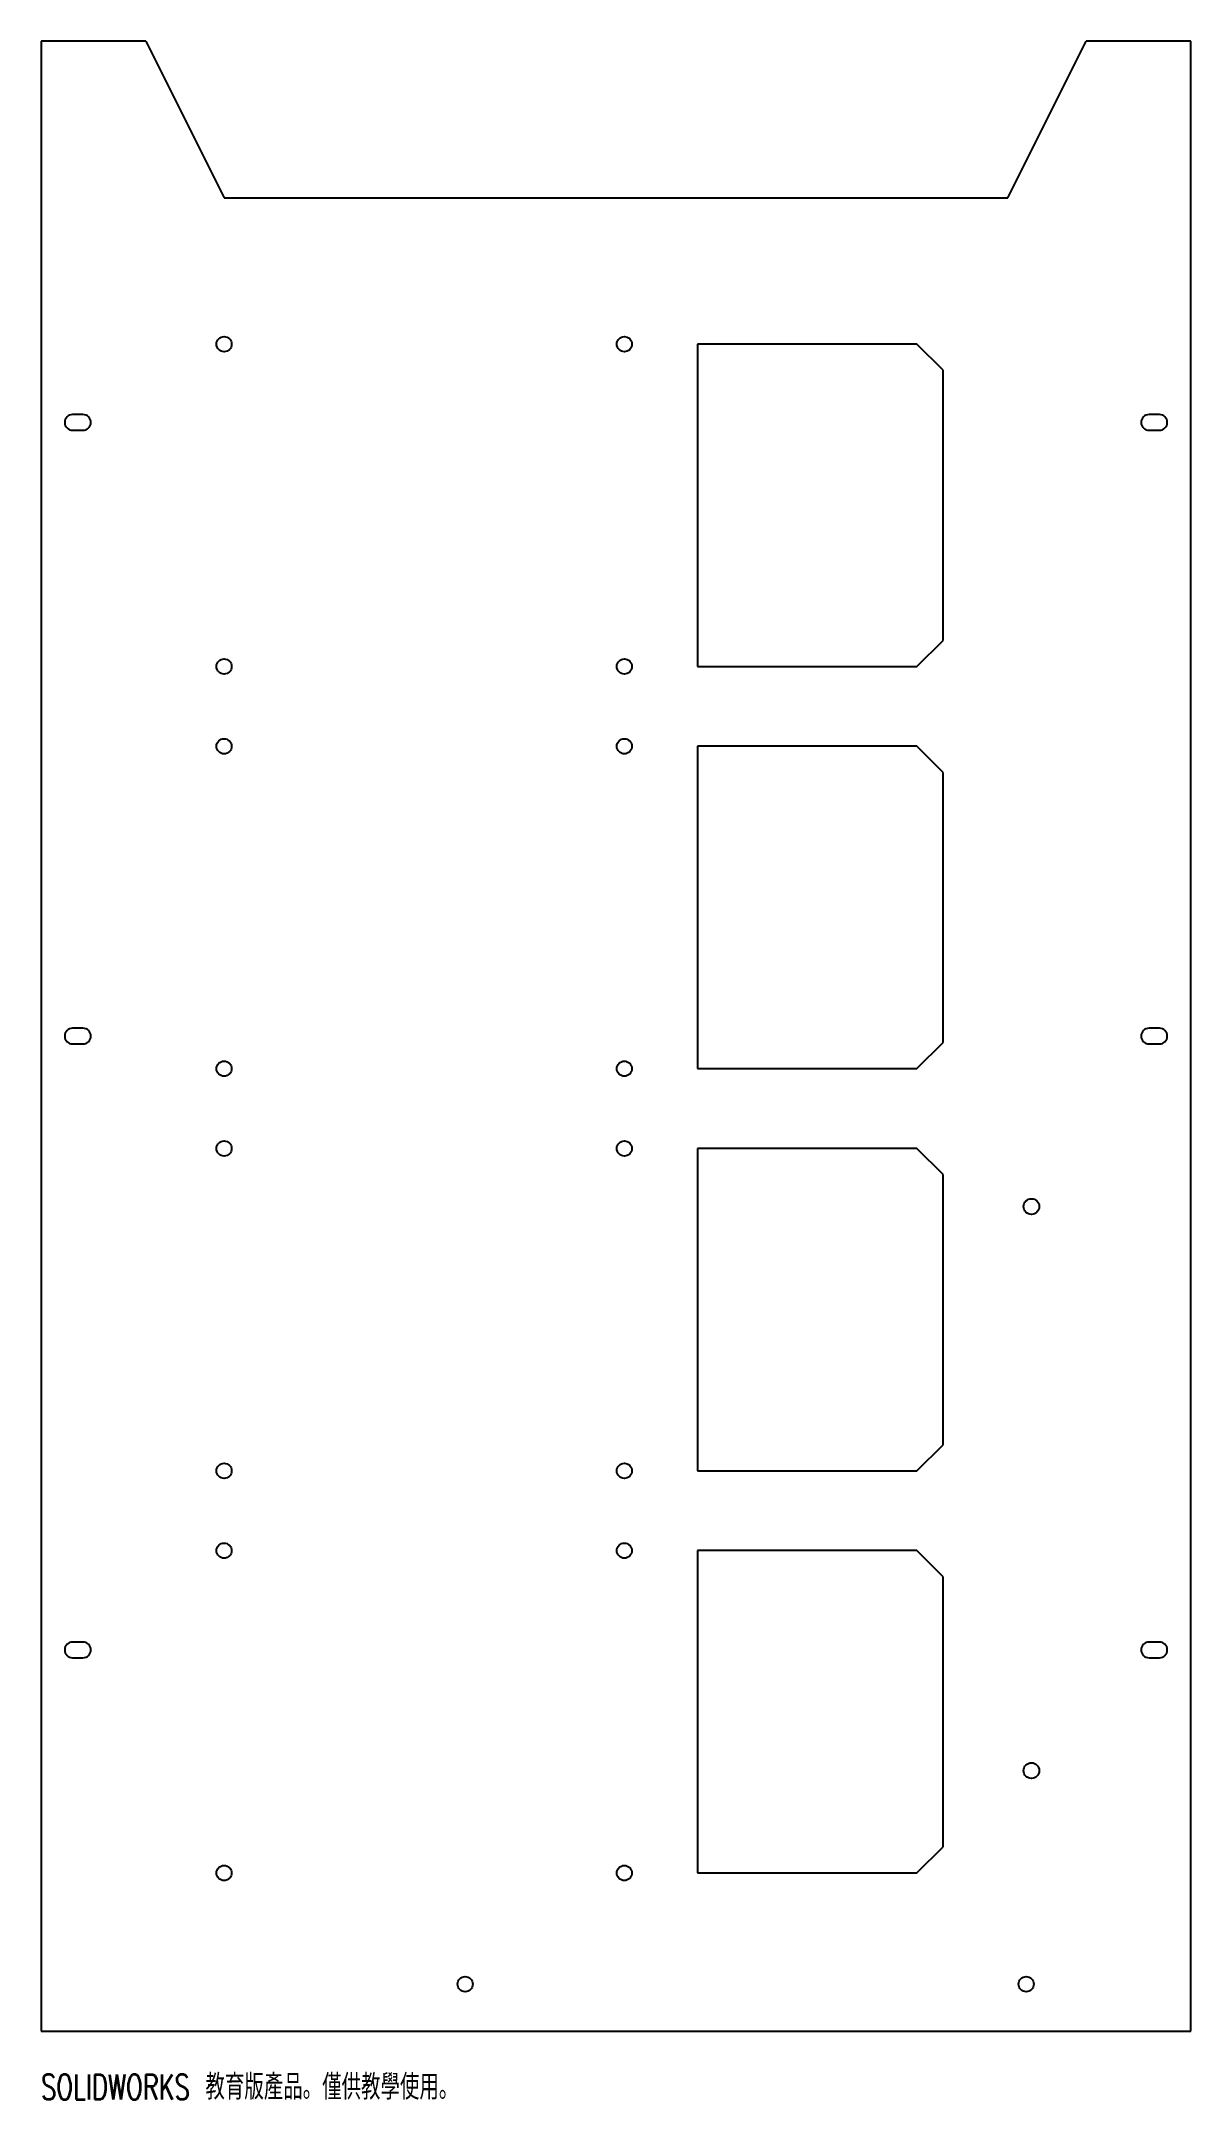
# Paper-space layout '_上視' of a CAD drawing. Header units: millimetres. Extents: x -110 to 110, y -204 to 190.
import ezdxf

# ---------------------------------------------------------------- set-up
doc = ezdxf.new("R2010")
doc.units = ezdxf.units.MM
doc.styles.add('SLDTEXTSTYLE0', font='TXT', dxfattribs={"width": 0.7, "bigfont": 'bigfont'})

psp = doc.layouts.new('_上視')

# ---------------------------------------------------------------- linework, layer by layer
at = {"color": 7, "linetype": 'Continuous', "lineweight": 25}
for p, q in [((-110, 190.5), (-110, -190.5)), ((-90, 190.5), (-110, 190.5)), ((-90, 190.5), (-75, 160.5)), ((75, 160.5), (90, 190.5)), ((110, 190.5), (90, 190.5)), ((110, -190.5), (110, 190.5)), ((-75, 160.5), (75, 160.5)), ((15.6, 132.5), (15.6, 70.78)), ((57.6, 132.5), (15.6, 132.5)), ((62.6, 127.5), (57.6, 132.5)), ((62.6, 75.78), (62.6, 127.5)), ((-102, 119), (-104, 119)), ((104, 119), (102, 119)), ((-104, 116), (-102, 116)), ((102, 116), (104, 116)), ((57.6, 70.78), (62.6, 75.78)), ((15.6, 70.78), (57.6, 70.78)), ((57.6, 55.5), (15.6, 55.5)), ((15.6, 55.5), (15.6, -6.22)), ((62.6, 50.5), (57.6, 55.5)), ((62.6, -1.22), (62.6, 50.5)), ((-102, 1.5), (-104, 1.5)), ((104, 1.5), (102, 1.5)), ((-104, -1.5), (-102, -1.5)), ((57.6, -6.22), (62.6, -1.22)), ((102, -1.5), (104, -1.5)), ((15.6, -6.22), (57.6, -6.22)), ((57.6, -21.5), (15.6, -21.5)), ((15.6, -21.5), (15.6, -83.22)), ((62.6, -26.5), (57.6, -21.5)), ((62.6, -78.22), (62.6, -26.5)), ((57.6, -83.22), (62.6, -78.22)), ((15.6, -83.22), (57.6, -83.22)), ((57.6, -98.5), (15.6, -98.5)), ((15.6, -98.5), (15.6, -160.22)), ((62.6, -103.5), (57.6, -98.5)), ((62.6, -155.22), (62.6, -103.5)), ((-102, -116), (-104, -116)), ((104, -116), (102, -116)), ((-104, -119), (-102, -119)), ((102, -119), (104, -119)), ((57.6, -160.22), (62.6, -155.22)), ((15.6, -160.22), (57.6, -160.22)), ((-110, -190.5), (110, -190.5))]:
    psp.add_line(p, q, dxfattribs=at)
for centre, radius in [((-75, 132.5), 1.45), ((1.6, 132.5), 1.45), ((-75, 70.78), 1.45), ((1.6, 70.78), 1.45), ((-75, 55.5), 1.45), ((1.6, 55.5), 1.45), ((-75, -6.22), 1.45), ((1.6, -6.22), 1.45), ((-75, -21.5), 1.45), ((1.6, -21.5), 1.45), ((79.5, -32.62), 1.5), ((-75, -83.22), 1.45), ((1.6, -83.22), 1.45), ((-75, -98.5), 1.45), ((1.6, -98.5), 1.45), ((79.5, -140.62), 1.5), ((-75, -160.22), 1.45), ((1.6, -160.22), 1.45), ((-28.86, -181.5), 1.45), ((78.5, -181.5), 1.45)]:
    psp.add_circle(centre, radius, dxfattribs=at)
for centre, start, end in [((-104, 117.5), 90, 270), ((-102, 117.5), 270, 90), ((102, 117.5), 90, 270), ((104, 117.5), 270, 90), ((-104, 0), 90, 270), ((-102, 0), 270, 90), ((102, 0), 90, 270), ((104, 0), 270, 90), ((-104, -117.5), 90, 270), ((-102, -117.5), 270, 90), ((102, -117.5), 90, 270), ((104, -117.5), 270, 90)]:
    psp.add_arc(centre, 1.5, start, end, dxfattribs=at)

# ---------------------------------------------------------------- texts
at = {"color": 7, "linetype": 'Continuous', "insert": (-110, -198.77), "char_height": 4.8336, "attachment_point": 1, "style": 'SLDTEXTSTYLE0'}
psp.add_mtext('SOLIDWORKS 教育版產品。僅供教學使用。', dxfattribs=at)

doc.saveas('drawing.dxf')
